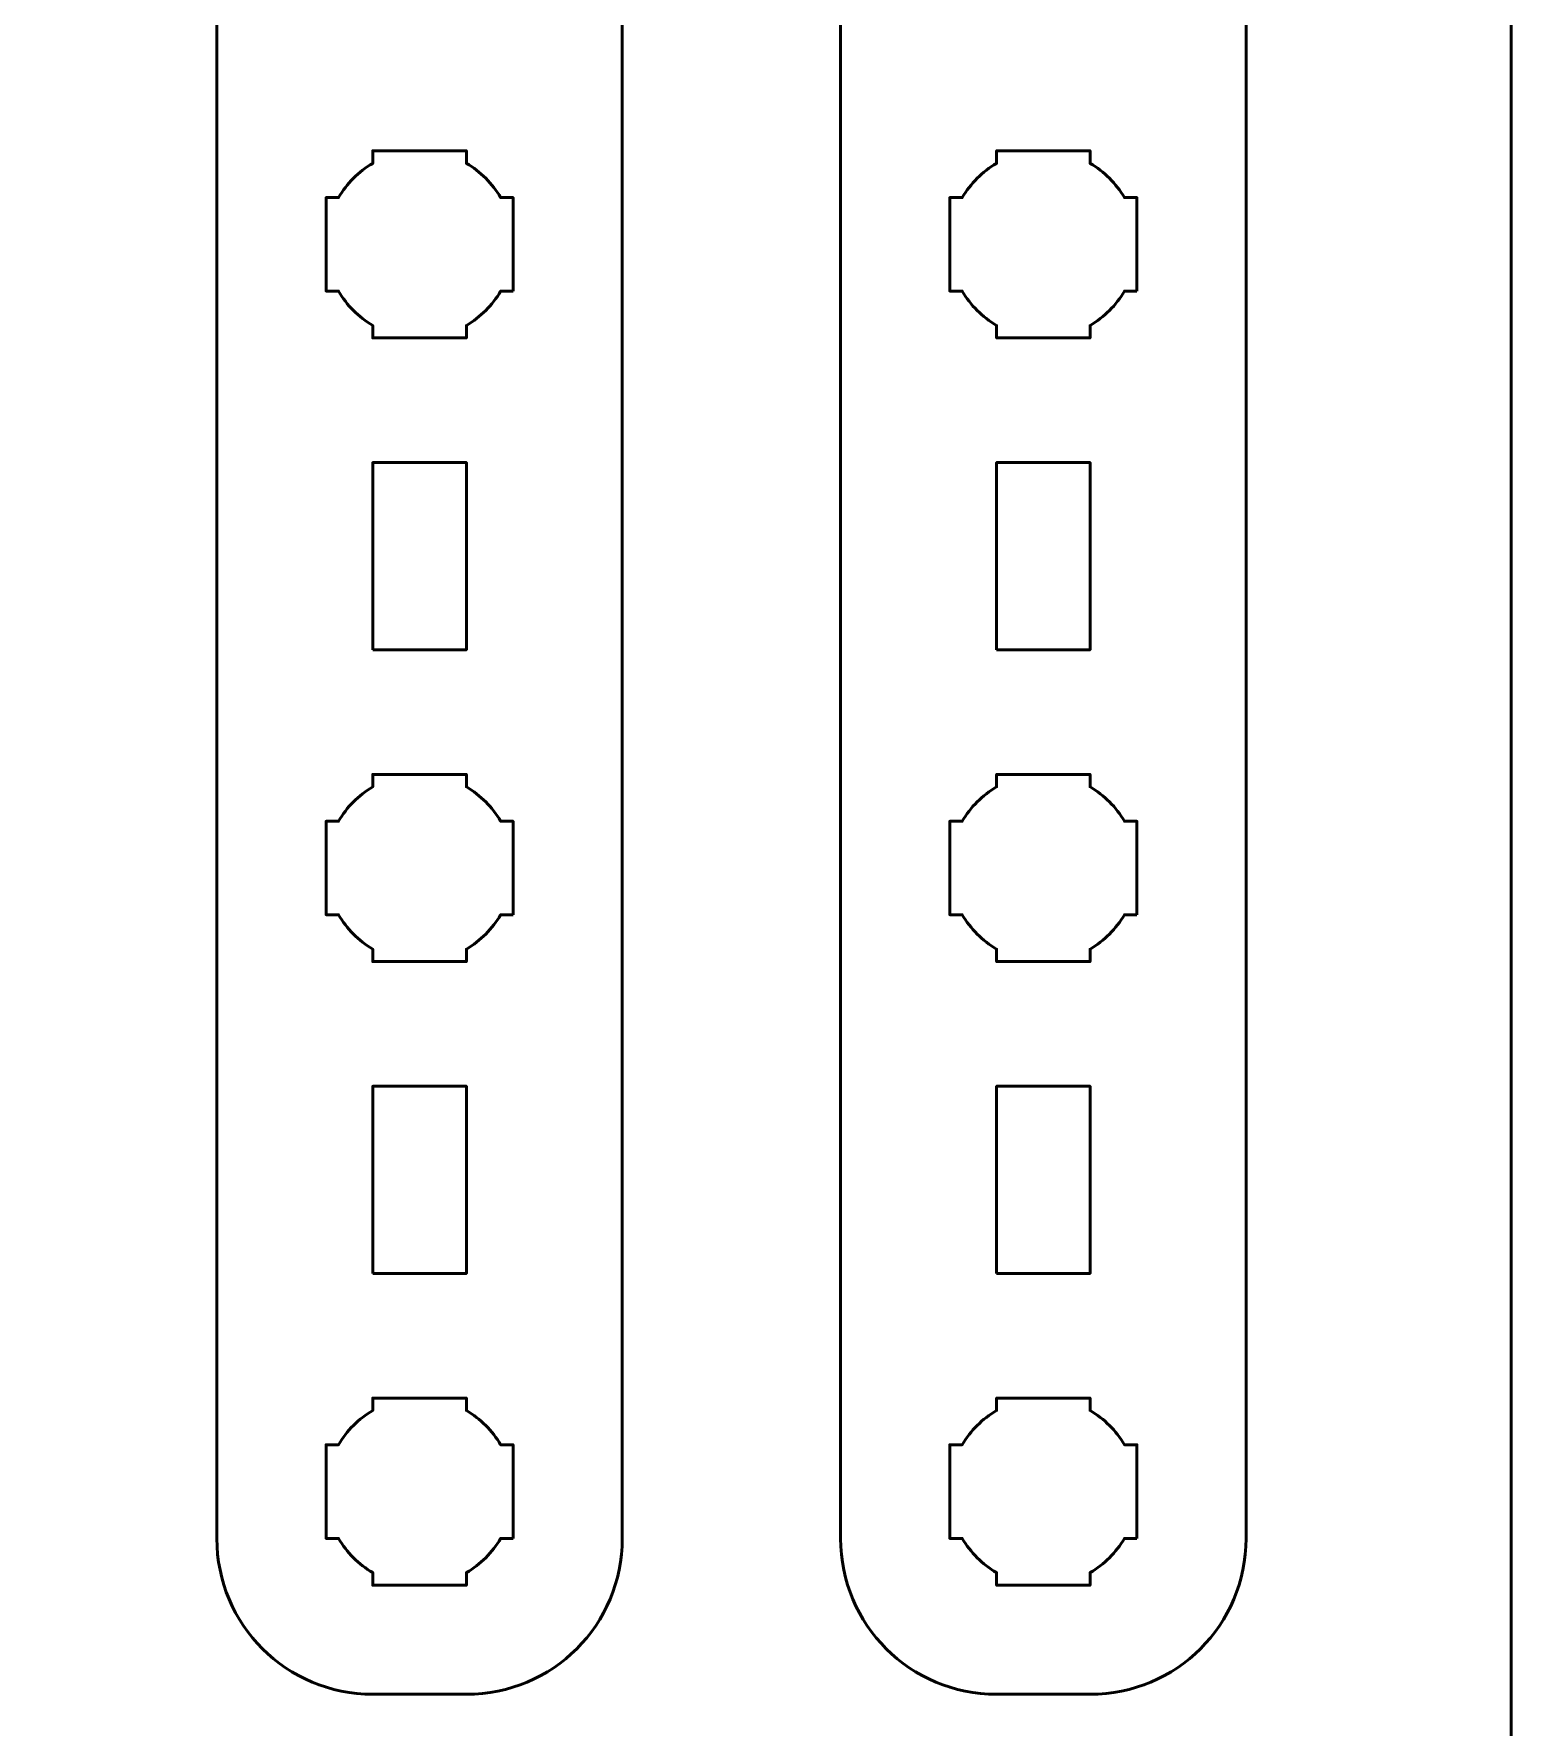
# Model space of a CAD drawing. Header units: centimetres. Extents: x -21 to 0, y -29.7 to 0.
# Drawn here: x -4.74 to 0, y -24.61 to -19.17 of the extents above; entities that cross this region are included whole.
import ezdxf

# ---------------------------------------------------------------- set-up
doc = ezdxf.new("R2010")
doc.units = ezdxf.units.CM
doc.header["$MEASUREMENT"] = 0
doc.layers.add('Layer 1', color=7, linetype='Continuous')

msp = doc.modelspace()

# ---------------------------------------------------------------- linework, layer by layer
at = {"layer": 'Layer 1', "color": 1, "lineweight": 53}
msp.add_open_spline([(-21.00003, -29.19995), (-21.00003, -29.19995), (-21.00003, -5.89992), (-21.00003, -5.89992), (-21.00003, -5.89992), (-21.00003, -5.81709), (-20.93286, -5.74992), (-20.85003, -5.74992), (-20.85003, -5.74992), (-20.7672, -5.74992), (-20.70003, -5.68275), (-20.70003, -5.59992), (-20.70003, -5.59992), (-20.70003, -5.51709), (-20.7672, -5.44992), (-20.85003, -5.44992), (-20.85003, -5.44992), (-20.93286, -5.44992), (-21.00003, -5.38275), (-21.00003, -5.29992), (-21.00003, -5.29992), (-21.00003, -5.21709), (-20.93286, -5.14992), (-20.85003, -5.14992), (-20.85003, -5.14992), (-20.7672, -5.14992), (-20.70003, -5.08275), (-20.70003, -4.99992), (-20.70003, -4.99992), (-20.70003, -4.91709), (-20.7672, -4.84992), (-20.85003, -4.84992), (-20.85003, -4.84992), (-20.93286, -4.84992), (-21.00003, -4.78275), (-21.00003, -4.69992), (-21.00003, -4.69992), (-21.00003, -4.61709), (-20.93286, -4.54992), (-20.85003, -4.54992), (-20.85003, -4.54992), (-20.7672, -4.54992), (-20.70003, -4.48275), (-20.70003, -4.39992), (-20.70003, -4.39992), (-20.70003, -4.31709), (-20.7672, -4.24992), (-20.85003, -4.24992), (-20.85003, -4.24992), (-20.93286, -4.24992), (-21.00003, -4.18275), (-21.00003, -4.09992), (-21.00003, -4.09992), (-21.00003, -4.01709), (-20.93286, -3.94992), (-20.85003, -3.94992), (-20.85003, -3.94992), (-20.7672, -3.94992), (-20.70003, -3.88275), (-20.70003, -3.79992), (-20.70003, -3.79992), (-20.70003, -3.71709), (-20.7672, -3.64992), (-20.85003, -3.64992), (-20.85003, -3.64992), (-20.93286, -3.64992), (-21.00003, -3.58275), (-21.00003, -3.49992), (-21.00003, -3.49992), (-21.00003, -3.41709), (-20.93286, -3.34992), (-20.85003, -3.34992), (-20.85003, -3.34992), (-20.7672, -3.34992), (-20.70003, -3.28275), (-20.70003, -3.19992), (-20.70003, -3.19992), (-20.70003, -3.11709), (-20.7672, -3.04992), (-20.85003, -3.04992), (-20.85003, -3.04992), (-20.93286, -3.04992), (-21.00003, -2.98275), (-21.00003, -2.89992), (-21.00003, -2.89992), (-21.00003, -2.81709), (-20.93286, -2.74992), (-20.85003, -2.74992), (-20.85003, -2.74992), (-20.7672, -2.74992), (-20.70003, -2.68275), (-20.70003, -2.59992), (-20.70003, -2.59992), (-20.70003, -2.51709), (-20.7672, -2.44992), (-20.85003, -2.44992), (-20.85003, -2.44992), (-20.93286, -2.44992), (-21.00003, -2.38275), (-21.00003, -2.29992), (-21.00003, -2.29992), (-21.00003, -2.21709), (-20.93286, -2.14992), (-20.85003, -2.14992), (-20.85003, -2.14992), (-20.7672, -2.14992), (-20.70003, -2.08275), (-20.70003, -1.99992), (-20.70003, -1.99992), (-20.70003, -1.91709), (-20.7672, -1.84992), (-20.85003, -1.84992), (-20.85003, -1.84992), (-20.93286, -1.84992), (-21.00003, -1.78275), (-21.00003, -1.69992), (-21.00003, -1.69992), (-21.00003, -1.61709), (-20.93286, -1.54992), (-20.85003, -1.54992), (-20.85003, -1.54992), (-20.7672, -1.54992), (-20.70003, -1.48275), (-20.70003, -1.39992), (-20.70003, -1.39992), (-20.70003, -1.31709), (-20.7672, -1.24992), (-20.85003, -1.24992), (-20.85003, -1.24992), (-20.93286, -1.24992), (-21.00003, -1.18275), (-21.00003, -1.09992), (-21.00003, -1.09992), (-21.00003, -1.09992), (-21.00003, -0.49992), (-21.00003, -0.49992), (-21.00003, -0.49992), (-21.00003, -0.22295), (-20.77694, 0.00004), (-20.49994, 0.00004), (-20.49994, 0.00004), (-20.49994, 0.00004), (-0.50008, 0.00004), (-0.50008, 0.00004), (-0.50008, 0.00004), (-0.22294, 0.00004), (0.00002, -0.22295), (0.00002, -0.49992), (0.00002, -0.49992), (0.00002, -0.49992), (0.00002, -29.19995), (0.00002, -29.19995), (0.00002, -29.19995), (0.00002, -29.47695), (-0.22294, -29.70004), (-0.50008, -29.70004), (-0.50008, -29.70004), (-0.50008, -29.70004), (-20.49994, -29.70004), (-20.49994, -29.70004), (-20.49994, -29.70004), (-20.77694, -29.70004), (-21.00003, -29.47695), (-21.00003, -29.19995)], degree=3, knots=[0, 0, 0, 0, 0.0243902, 0.0243902, 0.0243902, 0.0243902, 0.0487805, 0.0487805, 0.0487805, 0.0487805, 0.0731707, 0.0731707, 0.0731707, 0.0731707, 0.097561, 0.097561, 0.097561, 0.097561, 0.1219512, 0.1219512, 0.1219512, 0.1219512, 0.1463415, 0.1463415, 0.1463415, 0.1463415, 0.1707317, 0.1707317, 0.1707317, 0.1707317, 0.195122, 0.195122, 0.195122, 0.195122, 0.2195122, 0.2195122, 0.2195122, 0.2195122, 0.2439024, 0.2439024, 0.2439024, 0.2439024, 0.2682927, 0.2682927, 0.2682927, 0.2682927, 0.2926829, 0.2926829, 0.2926829, 0.2926829, 0.3170732, 0.3170732, 0.3170732, 0.3170732, 0.3414634, 0.3414634, 0.3414634, 0.3414634, 0.3658537, 0.3658537, 0.3658537, 0.3658537, 0.3902439, 0.3902439, 0.3902439, 0.3902439, 0.4146341, 0.4146341, 0.4146341, 0.4146341, 0.4390244, 0.4390244, 0.4390244, 0.4390244, 0.4634146, 0.4634146, 0.4634146, 0.4634146, 0.4878049, 0.4878049, 0.4878049, 0.4878049, 0.5121951, 0.5121951, 0.5121951, 0.5121951, 0.5365854, 0.5365854, 0.5365854, 0.5365854, 0.5609756, 0.5609756, 0.5609756, 0.5609756, 0.5853659, 0.5853659, 0.5853659, 0.5853659, 0.6097561, 0.6097561, 0.6097561, 0.6097561, 0.6341463, 0.6341463, 0.6341463, 0.6341463, 0.6585366, 0.6585366, 0.6585366, 0.6585366, 0.6829268, 0.6829268, 0.6829268, 0.6829268, 0.7073171, 0.7073171, 0.7073171, 0.7073171, 0.7317073, 0.7317073, 0.7317073, 0.7317073, 0.7560976, 0.7560976, 0.7560976, 0.7560976, 0.7804878, 0.7804878, 0.7804878, 0.7804878, 0.804878, 0.804878, 0.804878, 0.804878, 0.8292683, 0.8292683, 0.8292683, 0.8292683, 0.8536585, 0.8536585, 0.8536585, 0.8536585, 0.8780488, 0.8780488, 0.8780488, 0.8780488, 0.902439, 0.902439, 0.902439, 0.902439, 0.9268293, 0.9268293, 0.9268293, 0.9268293, 0.9512195, 0.9512195, 0.9512195, 0.9512195, 0.9756098, 0.9756098, 0.9756098, 0.9756098, 1, 1, 1, 1], dxfattribs=at)
at = {"layer": 'Layer 1', "color": 3, "lineweight": 53}
for points in [[(-4.15001, -23.99992), (-4.15001, -23.99992), (-4.15001, -17.69995), (-4.15001, -17.69995), (-4.15001, -17.69995), (-4.15001, -17.42298), (-3.92692, -17.19999), (-3.64992, -17.19999), (-3.64992, -17.19999), (-3.64992, -17.19999), (-3.34991, -17.19999), (-3.34991, -17.19999), (-3.34991, -17.19999), (-3.07295, -17.19999), (-2.84999, -17.42298), (-2.84999, -17.69995), (-2.84999, -17.69995), (-2.84999, -17.69995), (-2.84999, -23.99992), (-2.84999, -23.99992), (-2.84999, -23.99992), (-2.84999, -24.27692), (-3.07295, -24.50001), (-3.34991, -24.50001), (-3.34991, -24.50001), (-3.34991, -24.50001), (-3.64992, -24.50001), (-3.64992, -24.50001), (-3.64992, -24.50001), (-3.92692, -24.50001), (-4.15001, -24.27692), (-4.15001, -23.99992)], [(-2.15001, -23.99992), (-2.15001, -23.99992), (-2.15001, -17.69995), (-2.15001, -17.69995), (-2.15001, -17.69995), (-2.15001, -17.42298), (-1.92692, -17.19999), (-1.64992, -17.19999), (-1.64992, -17.19999), (-1.64992, -17.19999), (-1.34991, -17.19999), (-1.34991, -17.19999), (-1.34991, -17.19999), (-1.07295, -17.19999), (-0.84999, -17.42298), (-0.84999, -17.69995), (-0.84999, -17.69995), (-0.84999, -17.69995), (-0.84999, -23.99992), (-0.84999, -23.99992), (-0.84999, -23.99992), (-0.84999, -24.27692), (-1.07295, -24.50001), (-1.34991, -24.50001), (-1.34991, -24.50001), (-1.34991, -24.50001), (-1.64992, -24.50001), (-1.64992, -24.50001), (-1.64992, -24.50001), (-1.92692, -24.50001), (-2.15001, -24.27692), (-2.15001, -23.99992)]]:
    msp.add_open_spline(points, degree=3, knots=[0, 0, 0, 0, 0.125, 0.125, 0.125, 0.125, 0.25, 0.25, 0.25, 0.25, 0.375, 0.375, 0.375, 0.375, 0.5, 0.5, 0.5, 0.5, 0.625, 0.625, 0.625, 0.625, 0.75, 0.75, 0.75, 0.75, 0.875, 0.875, 0.875, 0.875, 1, 1, 1, 1], dxfattribs=at)
at = {"layer": 'Layer 1', "lineweight": 53}
for points, knots in [([(-3.19998, -20.00006), (-3.19998, -20.00006), (-3.24009, -20.00006), (-3.24009, -20.00006), (-3.24009, -20.00006), (-3.26641, -20.04553), (-3.30444, -20.08342), (-3.34991, -20.10988), (-3.34991, -20.10988), (-3.34991, -20.10988), (-3.34991, -20.14999), (-3.34991, -20.14999), (-3.34991, -20.14999), (-3.34991, -20.14999), (-3.49999, -20.14999), (-3.49999, -20.14999), (-3.49999, -20.14999), (-3.49999, -20.14999), (-3.64992, -20.14999), (-3.64992, -20.14999), (-3.64992, -20.14999), (-3.64992, -20.14999), (-3.64992, -20.10988), (-3.64992, -20.10988), (-3.64992, -20.10988), (-3.69553, -20.08342), (-3.73345, -20.04553), (-3.75977, -20.00006), (-3.75977, -20.00006), (-3.75977, -20.00006), (-3.79999, -20.00006), (-3.79999, -20.00006), (-3.79999, -20.00006), (-3.79999, -20.00006), (-3.79999, -19.84999), (-3.79999, -19.84999), (-3.79999, -19.84999), (-3.79999, -19.84999), (-3.79999, -19.70006), (-3.79999, -19.70006), (-3.79999, -19.70006), (-3.79999, -19.70006), (-3.75977, -19.70006), (-3.75977, -19.70006), (-3.75977, -19.70006), (-3.73345, -19.65444), (-3.69553, -19.61652), (-3.64992, -19.5902), (-3.64992, -19.5902), (-3.64992, -19.5902), (-3.64992, -19.54999), (-3.64992, -19.54999), (-3.64992, -19.54999), (-3.64992, -19.54999), (-3.49999, -19.54999), (-3.49999, -19.54999), (-3.49999, -19.54999), (-3.49999, -19.54999), (-3.34991, -19.54999), (-3.34991, -19.54999), (-3.34991, -19.54999), (-3.34991, -19.54999), (-3.34991, -19.5902), (-3.34991, -19.5902), (-3.34991, -19.5902), (-3.30444, -19.61652), (-3.26641, -19.65444), (-3.24009, -19.70006), (-3.24009, -19.70006), (-3.24009, -19.70006), (-3.19998, -19.70006), (-3.19998, -19.70006), (-3.19998, -19.70006), (-3.19998, -19.70006), (-3.19998, -19.84999), (-3.19998, -19.84999), (-3.19998, -19.84999), (-3.19998, -19.84999), (-3.19998, -20.00006), (-3.19998, -20.00006)], [0, 0, 0, 0, 0.05, 0.05, 0.05, 0.05, 0.1, 0.1, 0.1, 0.1, 0.15, 0.15, 0.15, 0.15, 0.2, 0.2, 0.2, 0.2, 0.25, 0.25, 0.25, 0.25, 0.3, 0.3, 0.3, 0.3, 0.35, 0.35, 0.35, 0.35, 0.4, 0.4, 0.4, 0.4, 0.45, 0.45, 0.45, 0.45, 0.5, 0.5, 0.5, 0.5, 0.55, 0.55, 0.55, 0.55, 0.6, 0.6, 0.6, 0.6, 0.65, 0.65, 0.65, 0.65, 0.7, 0.7, 0.7, 0.7, 0.75, 0.75, 0.75, 0.75, 0.8, 0.8, 0.8, 0.8, 0.85, 0.85, 0.85, 0.85, 0.9, 0.9, 0.9, 0.9, 0.95, 0.95, 0.95, 0.95, 1, 1, 1, 1]), ([(-1.19998, -20.00006), (-1.19998, -20.00006), (-1.24009, -20.00006), (-1.24009, -20.00006), (-1.24009, -20.00006), (-1.26641, -20.04553), (-1.30444, -20.08342), (-1.34991, -20.10988), (-1.34991, -20.10988), (-1.34991, -20.10988), (-1.34991, -20.14999), (-1.34991, -20.14999), (-1.34991, -20.14999), (-1.34991, -20.14999), (-1.49999, -20.14999), (-1.49999, -20.14999), (-1.49999, -20.14999), (-1.49999, -20.14999), (-1.64992, -20.14999), (-1.64992, -20.14999), (-1.64992, -20.14999), (-1.64992, -20.14999), (-1.64992, -20.10988), (-1.64992, -20.10988), (-1.64992, -20.10988), (-1.69553, -20.08342), (-1.73345, -20.04553), (-1.75977, -20.00006), (-1.75977, -20.00006), (-1.75977, -20.00006), (-1.79999, -20.00006), (-1.79999, -20.00006), (-1.79999, -20.00006), (-1.79999, -20.00006), (-1.79999, -19.84999), (-1.79999, -19.84999), (-1.79999, -19.84999), (-1.79999, -19.84999), (-1.79999, -19.70006), (-1.79999, -19.70006), (-1.79999, -19.70006), (-1.79999, -19.70006), (-1.75977, -19.70006), (-1.75977, -19.70006), (-1.75977, -19.70006), (-1.73345, -19.65444), (-1.69553, -19.61652), (-1.64992, -19.5902), (-1.64992, -19.5902), (-1.64992, -19.5902), (-1.64992, -19.54999), (-1.64992, -19.54999), (-1.64992, -19.54999), (-1.64992, -19.54999), (-1.49999, -19.54999), (-1.49999, -19.54999), (-1.49999, -19.54999), (-1.49999, -19.54999), (-1.34991, -19.54999), (-1.34991, -19.54999), (-1.34991, -19.54999), (-1.34991, -19.54999), (-1.34991, -19.5902), (-1.34991, -19.5902), (-1.34991, -19.5902), (-1.30444, -19.61652), (-1.26641, -19.65444), (-1.24009, -19.70006), (-1.24009, -19.70006), (-1.24009, -19.70006), (-1.19998, -19.70006), (-1.19998, -19.70006), (-1.19998, -19.70006), (-1.19998, -19.70006), (-1.19998, -19.84999), (-1.19998, -19.84999), (-1.19998, -19.84999), (-1.19998, -19.84999), (-1.19998, -20.00006), (-1.19998, -20.00006)], [0, 0, 0, 0, 0.05, 0.05, 0.05, 0.05, 0.1, 0.1, 0.1, 0.1, 0.15, 0.15, 0.15, 0.15, 0.2, 0.2, 0.2, 0.2, 0.25, 0.25, 0.25, 0.25, 0.3, 0.3, 0.3, 0.3, 0.35, 0.35, 0.35, 0.35, 0.4, 0.4, 0.4, 0.4, 0.45, 0.45, 0.45, 0.45, 0.5, 0.5, 0.5, 0.5, 0.55, 0.55, 0.55, 0.55, 0.6, 0.6, 0.6, 0.6, 0.65, 0.65, 0.65, 0.65, 0.7, 0.7, 0.7, 0.7, 0.75, 0.75, 0.75, 0.75, 0.8, 0.8, 0.8, 0.8, 0.85, 0.85, 0.85, 0.85, 0.9, 0.9, 0.9, 0.9, 0.95, 0.95, 0.95, 0.95, 1, 1, 1, 1]), ([(-3.64992, -21.15), (-3.64992, -21.15), (-3.64992, -20.55001), (-3.64992, -20.55001), (-3.64992, -20.55001), (-3.64992, -20.55001), (-3.34991, -20.55001), (-3.34991, -20.55001), (-3.34991, -20.55001), (-3.34991, -20.55001), (-3.34991, -21.15), (-3.34991, -21.15), (-3.34991, -21.15), (-3.34991, -21.15), (-3.64992, -21.15), (-3.64992, -21.15)], [0, 0, 0, 0, 0.25, 0.25, 0.25, 0.25, 0.5, 0.5, 0.5, 0.5, 0.75, 0.75, 0.75, 0.75, 1, 1, 1, 1]), ([(-1.64992, -21.15), (-1.64992, -21.15), (-1.64992, -20.55001), (-1.64992, -20.55001), (-1.64992, -20.55001), (-1.64992, -20.55001), (-1.34991, -20.55001), (-1.34991, -20.55001), (-1.34991, -20.55001), (-1.34991, -20.55001), (-1.34991, -21.15), (-1.34991, -21.15), (-1.34991, -21.15), (-1.34991, -21.15), (-1.64992, -21.15), (-1.64992, -21.15)], [0, 0, 0, 0, 0.25, 0.25, 0.25, 0.25, 0.5, 0.5, 0.5, 0.5, 0.75, 0.75, 0.75, 0.75, 1, 1, 1, 1]), ([(-3.19998, -21.99998), (-3.19998, -21.99998), (-3.24009, -21.99998), (-3.24009, -21.99998), (-3.24009, -21.99998), (-3.26641, -22.04546), (-3.30444, -22.08349), (-3.34991, -22.1098), (-3.34991, -22.1098), (-3.34991, -22.1098), (-3.34991, -22.14991), (-3.34991, -22.14991), (-3.34991, -22.14991), (-3.34991, -22.14991), (-3.49999, -22.14991), (-3.49999, -22.14991), (-3.49999, -22.14991), (-3.49999, -22.14991), (-3.64992, -22.14991), (-3.64992, -22.14991), (-3.64992, -22.14991), (-3.64992, -22.14991), (-3.64992, -22.1098), (-3.64992, -22.1098), (-3.64992, -22.1098), (-3.69553, -22.08349), (-3.73345, -22.04546), (-3.75977, -21.99998), (-3.75977, -21.99998), (-3.75977, -21.99998), (-3.79999, -21.99998), (-3.79999, -21.99998), (-3.79999, -21.99998), (-3.79999, -21.99998), (-3.79999, -21.84991), (-3.79999, -21.84991), (-3.79999, -21.84991), (-3.79999, -21.84991), (-3.79999, -21.69998), (-3.79999, -21.69998), (-3.79999, -21.69998), (-3.79999, -21.69998), (-3.75977, -21.69998), (-3.75977, -21.69998), (-3.75977, -21.69998), (-3.73345, -21.65451), (-3.69553, -21.61648), (-3.64992, -21.59016), (-3.64992, -21.59016), (-3.64992, -21.59016), (-3.64992, -21.54991), (-3.64992, -21.54991), (-3.64992, -21.54991), (-3.64992, -21.54991), (-3.49999, -21.54991), (-3.49999, -21.54991), (-3.49999, -21.54991), (-3.49999, -21.54991), (-3.34991, -21.54991), (-3.34991, -21.54991), (-3.34991, -21.54991), (-3.34991, -21.54991), (-3.34991, -21.59016), (-3.34991, -21.59016), (-3.34991, -21.59016), (-3.30444, -21.61648), (-3.26641, -21.65451), (-3.24009, -21.69998), (-3.24009, -21.69998), (-3.24009, -21.69998), (-3.19998, -21.69998), (-3.19998, -21.69998), (-3.19998, -21.69998), (-3.19998, -21.69998), (-3.19998, -21.84991), (-3.19998, -21.84991), (-3.19998, -21.84991), (-3.19998, -21.84991), (-3.19998, -21.99998), (-3.19998, -21.99998)], [0, 0, 0, 0, 0.05, 0.05, 0.05, 0.05, 0.1, 0.1, 0.1, 0.1, 0.15, 0.15, 0.15, 0.15, 0.2, 0.2, 0.2, 0.2, 0.25, 0.25, 0.25, 0.25, 0.3, 0.3, 0.3, 0.3, 0.35, 0.35, 0.35, 0.35, 0.4, 0.4, 0.4, 0.4, 0.45, 0.45, 0.45, 0.45, 0.5, 0.5, 0.5, 0.5, 0.55, 0.55, 0.55, 0.55, 0.6, 0.6, 0.6, 0.6, 0.65, 0.65, 0.65, 0.65, 0.7, 0.7, 0.7, 0.7, 0.75, 0.75, 0.75, 0.75, 0.8, 0.8, 0.8, 0.8, 0.85, 0.85, 0.85, 0.85, 0.9, 0.9, 0.9, 0.9, 0.95, 0.95, 0.95, 0.95, 1, 1, 1, 1]), ([(-1.19998, -21.99998), (-1.19998, -21.99998), (-1.24009, -21.99998), (-1.24009, -21.99998), (-1.24009, -21.99998), (-1.26641, -22.04546), (-1.30444, -22.08349), (-1.34991, -22.1098), (-1.34991, -22.1098), (-1.34991, -22.1098), (-1.34991, -22.14991), (-1.34991, -22.14991), (-1.34991, -22.14991), (-1.34991, -22.14991), (-1.49999, -22.14991), (-1.49999, -22.14991), (-1.49999, -22.14991), (-1.49999, -22.14991), (-1.64992, -22.14991), (-1.64992, -22.14991), (-1.64992, -22.14991), (-1.64992, -22.14991), (-1.64992, -22.1098), (-1.64992, -22.1098), (-1.64992, -22.1098), (-1.69553, -22.08349), (-1.73345, -22.04546), (-1.75977, -21.99998), (-1.75977, -21.99998), (-1.75977, -21.99998), (-1.79999, -21.99998), (-1.79999, -21.99998), (-1.79999, -21.99998), (-1.79999, -21.99998), (-1.79999, -21.84991), (-1.79999, -21.84991), (-1.79999, -21.84991), (-1.79999, -21.84991), (-1.79999, -21.69998), (-1.79999, -21.69998), (-1.79999, -21.69998), (-1.79999, -21.69998), (-1.75977, -21.69998), (-1.75977, -21.69998), (-1.75977, -21.69998), (-1.73345, -21.65451), (-1.69553, -21.61648), (-1.64992, -21.59016), (-1.64992, -21.59016), (-1.64992, -21.59016), (-1.64992, -21.54991), (-1.64992, -21.54991), (-1.64992, -21.54991), (-1.64992, -21.54991), (-1.49999, -21.54991), (-1.49999, -21.54991), (-1.49999, -21.54991), (-1.49999, -21.54991), (-1.34991, -21.54991), (-1.34991, -21.54991), (-1.34991, -21.54991), (-1.34991, -21.54991), (-1.34991, -21.59016), (-1.34991, -21.59016), (-1.34991, -21.59016), (-1.30444, -21.61648), (-1.26641, -21.65451), (-1.24009, -21.69998), (-1.24009, -21.69998), (-1.24009, -21.69998), (-1.19998, -21.69998), (-1.19998, -21.69998), (-1.19998, -21.69998), (-1.19998, -21.69998), (-1.19998, -21.84991), (-1.19998, -21.84991), (-1.19998, -21.84991), (-1.19998, -21.84991), (-1.19998, -21.99998), (-1.19998, -21.99998)], [0, 0, 0, 0, 0.05, 0.05, 0.05, 0.05, 0.1, 0.1, 0.1, 0.1, 0.15, 0.15, 0.15, 0.15, 0.2, 0.2, 0.2, 0.2, 0.25, 0.25, 0.25, 0.25, 0.3, 0.3, 0.3, 0.3, 0.35, 0.35, 0.35, 0.35, 0.4, 0.4, 0.4, 0.4, 0.45, 0.45, 0.45, 0.45, 0.5, 0.5, 0.5, 0.5, 0.55, 0.55, 0.55, 0.55, 0.6, 0.6, 0.6, 0.6, 0.65, 0.65, 0.65, 0.65, 0.7, 0.7, 0.7, 0.7, 0.75, 0.75, 0.75, 0.75, 0.8, 0.8, 0.8, 0.8, 0.85, 0.85, 0.85, 0.85, 0.9, 0.9, 0.9, 0.9, 0.95, 0.95, 0.95, 0.95, 1, 1, 1, 1]), ([(-3.64992, -23.14997), (-3.64992, -23.14997), (-3.64992, -22.54996), (-3.64992, -22.54996), (-3.64992, -22.54996), (-3.64992, -22.54996), (-3.34991, -22.54996), (-3.34991, -22.54996), (-3.34991, -22.54996), (-3.34991, -22.54996), (-3.34991, -23.14997), (-3.34991, -23.14997), (-3.34991, -23.14997), (-3.34991, -23.14997), (-3.64992, -23.14997), (-3.64992, -23.14997)], [0, 0, 0, 0, 0.25, 0.25, 0.25, 0.25, 0.5, 0.5, 0.5, 0.5, 0.75, 0.75, 0.75, 0.75, 1, 1, 1, 1]), ([(-1.64992, -23.14997), (-1.64992, -23.14997), (-1.64992, -22.54996), (-1.64992, -22.54996), (-1.64992, -22.54996), (-1.64992, -22.54996), (-1.34991, -22.54996), (-1.34991, -22.54996), (-1.34991, -22.54996), (-1.34991, -22.54996), (-1.34991, -23.14997), (-1.34991, -23.14997), (-1.34991, -23.14997), (-1.34991, -23.14997), (-1.64992, -23.14997), (-1.64992, -23.14997)], [0, 0, 0, 0, 0.25, 0.25, 0.25, 0.25, 0.5, 0.5, 0.5, 0.5, 0.75, 0.75, 0.75, 0.75, 1, 1, 1, 1]), ([(-3.19998, -23.99992), (-3.19998, -23.99992), (-3.24009, -23.99992), (-3.24009, -23.99992), (-3.24009, -23.99992), (-3.26641, -24.04553), (-3.30444, -24.08345), (-3.34991, -24.10977), (-3.34991, -24.10977), (-3.34991, -24.10977), (-3.34991, -24.14999), (-3.34991, -24.14999), (-3.34991, -24.14999), (-3.34991, -24.14999), (-3.49999, -24.14999), (-3.49999, -24.14999), (-3.49999, -24.14999), (-3.49999, -24.14999), (-3.64992, -24.14999), (-3.64992, -24.14999), (-3.64992, -24.14999), (-3.64992, -24.14999), (-3.64992, -24.10977), (-3.64992, -24.10977), (-3.64992, -24.10977), (-3.69553, -24.08345), (-3.73345, -24.04553), (-3.75977, -23.99992), (-3.75977, -23.99992), (-3.75977, -23.99992), (-3.79999, -23.99992), (-3.79999, -23.99992), (-3.79999, -23.99992), (-3.79999, -23.99992), (-3.79999, -23.84999), (-3.79999, -23.84999), (-3.79999, -23.84999), (-3.79999, -23.84999), (-3.79999, -23.69991), (-3.79999, -23.69991), (-3.79999, -23.69991), (-3.79999, -23.69991), (-3.75977, -23.69991), (-3.75977, -23.69991), (-3.75977, -23.69991), (-3.73345, -23.65444), (-3.69553, -23.61641), (-3.64992, -23.59009), (-3.64992, -23.59009), (-3.64992, -23.59009), (-3.64992, -23.54998), (-3.64992, -23.54998), (-3.64992, -23.54998), (-3.64992, -23.54998), (-3.49999, -23.54998), (-3.49999, -23.54998), (-3.49999, -23.54998), (-3.49999, -23.54998), (-3.34991, -23.54998), (-3.34991, -23.54998), (-3.34991, -23.54998), (-3.34991, -23.54998), (-3.34991, -23.59009), (-3.34991, -23.59009), (-3.34991, -23.59009), (-3.30444, -23.61641), (-3.26641, -23.65444), (-3.24009, -23.69991), (-3.24009, -23.69991), (-3.24009, -23.69991), (-3.19998, -23.69991), (-3.19998, -23.69991), (-3.19998, -23.69991), (-3.19998, -23.69991), (-3.19998, -23.84999), (-3.19998, -23.84999), (-3.19998, -23.84999), (-3.19998, -23.84999), (-3.19998, -23.99992), (-3.19998, -23.99992)], [0, 0, 0, 0, 0.05, 0.05, 0.05, 0.05, 0.1, 0.1, 0.1, 0.1, 0.15, 0.15, 0.15, 0.15, 0.2, 0.2, 0.2, 0.2, 0.25, 0.25, 0.25, 0.25, 0.3, 0.3, 0.3, 0.3, 0.35, 0.35, 0.35, 0.35, 0.4, 0.4, 0.4, 0.4, 0.45, 0.45, 0.45, 0.45, 0.5, 0.5, 0.5, 0.5, 0.55, 0.55, 0.55, 0.55, 0.6, 0.6, 0.6, 0.6, 0.65, 0.65, 0.65, 0.65, 0.7, 0.7, 0.7, 0.7, 0.75, 0.75, 0.75, 0.75, 0.8, 0.8, 0.8, 0.8, 0.85, 0.85, 0.85, 0.85, 0.9, 0.9, 0.9, 0.9, 0.95, 0.95, 0.95, 0.95, 1, 1, 1, 1]), ([(-1.19998, -23.99992), (-1.19998, -23.99992), (-1.24009, -23.99992), (-1.24009, -23.99992), (-1.24009, -23.99992), (-1.26641, -24.04553), (-1.30444, -24.08345), (-1.34991, -24.10977), (-1.34991, -24.10977), (-1.34991, -24.10977), (-1.34991, -24.14999), (-1.34991, -24.14999), (-1.34991, -24.14999), (-1.34991, -24.14999), (-1.49999, -24.14999), (-1.49999, -24.14999), (-1.49999, -24.14999), (-1.49999, -24.14999), (-1.64992, -24.14999), (-1.64992, -24.14999), (-1.64992, -24.14999), (-1.64992, -24.14999), (-1.64992, -24.10977), (-1.64992, -24.10977), (-1.64992, -24.10977), (-1.69553, -24.08345), (-1.73345, -24.04553), (-1.75977, -23.99992), (-1.75977, -23.99992), (-1.75977, -23.99992), (-1.79999, -23.99992), (-1.79999, -23.99992), (-1.79999, -23.99992), (-1.79999, -23.99992), (-1.79999, -23.84999), (-1.79999, -23.84999), (-1.79999, -23.84999), (-1.79999, -23.84999), (-1.79999, -23.69991), (-1.79999, -23.69991), (-1.79999, -23.69991), (-1.79999, -23.69991), (-1.75977, -23.69991), (-1.75977, -23.69991), (-1.75977, -23.69991), (-1.73345, -23.65444), (-1.69553, -23.61641), (-1.64992, -23.59009), (-1.64992, -23.59009), (-1.64992, -23.59009), (-1.64992, -23.54998), (-1.64992, -23.54998), (-1.64992, -23.54998), (-1.64992, -23.54998), (-1.49999, -23.54998), (-1.49999, -23.54998), (-1.49999, -23.54998), (-1.49999, -23.54998), (-1.34991, -23.54998), (-1.34991, -23.54998), (-1.34991, -23.54998), (-1.34991, -23.54998), (-1.34991, -23.59009), (-1.34991, -23.59009), (-1.34991, -23.59009), (-1.30444, -23.61641), (-1.26641, -23.65444), (-1.24009, -23.69991), (-1.24009, -23.69991), (-1.24009, -23.69991), (-1.19998, -23.69991), (-1.19998, -23.69991), (-1.19998, -23.69991), (-1.19998, -23.69991), (-1.19998, -23.84999), (-1.19998, -23.84999), (-1.19998, -23.84999), (-1.19998, -23.84999), (-1.19998, -23.99992), (-1.19998, -23.99992)], [0, 0, 0, 0, 0.05, 0.05, 0.05, 0.05, 0.1, 0.1, 0.1, 0.1, 0.15, 0.15, 0.15, 0.15, 0.2, 0.2, 0.2, 0.2, 0.25, 0.25, 0.25, 0.25, 0.3, 0.3, 0.3, 0.3, 0.35, 0.35, 0.35, 0.35, 0.4, 0.4, 0.4, 0.4, 0.45, 0.45, 0.45, 0.45, 0.5, 0.5, 0.5, 0.5, 0.55, 0.55, 0.55, 0.55, 0.6, 0.6, 0.6, 0.6, 0.65, 0.65, 0.65, 0.65, 0.7, 0.7, 0.7, 0.7, 0.75, 0.75, 0.75, 0.75, 0.8, 0.8, 0.8, 0.8, 0.85, 0.85, 0.85, 0.85, 0.9, 0.9, 0.9, 0.9, 0.95, 0.95, 0.95, 0.95, 1, 1, 1, 1])]:
    msp.add_open_spline(points, degree=3, knots=knots, dxfattribs=at)

doc.saveas('drawing.dxf')
